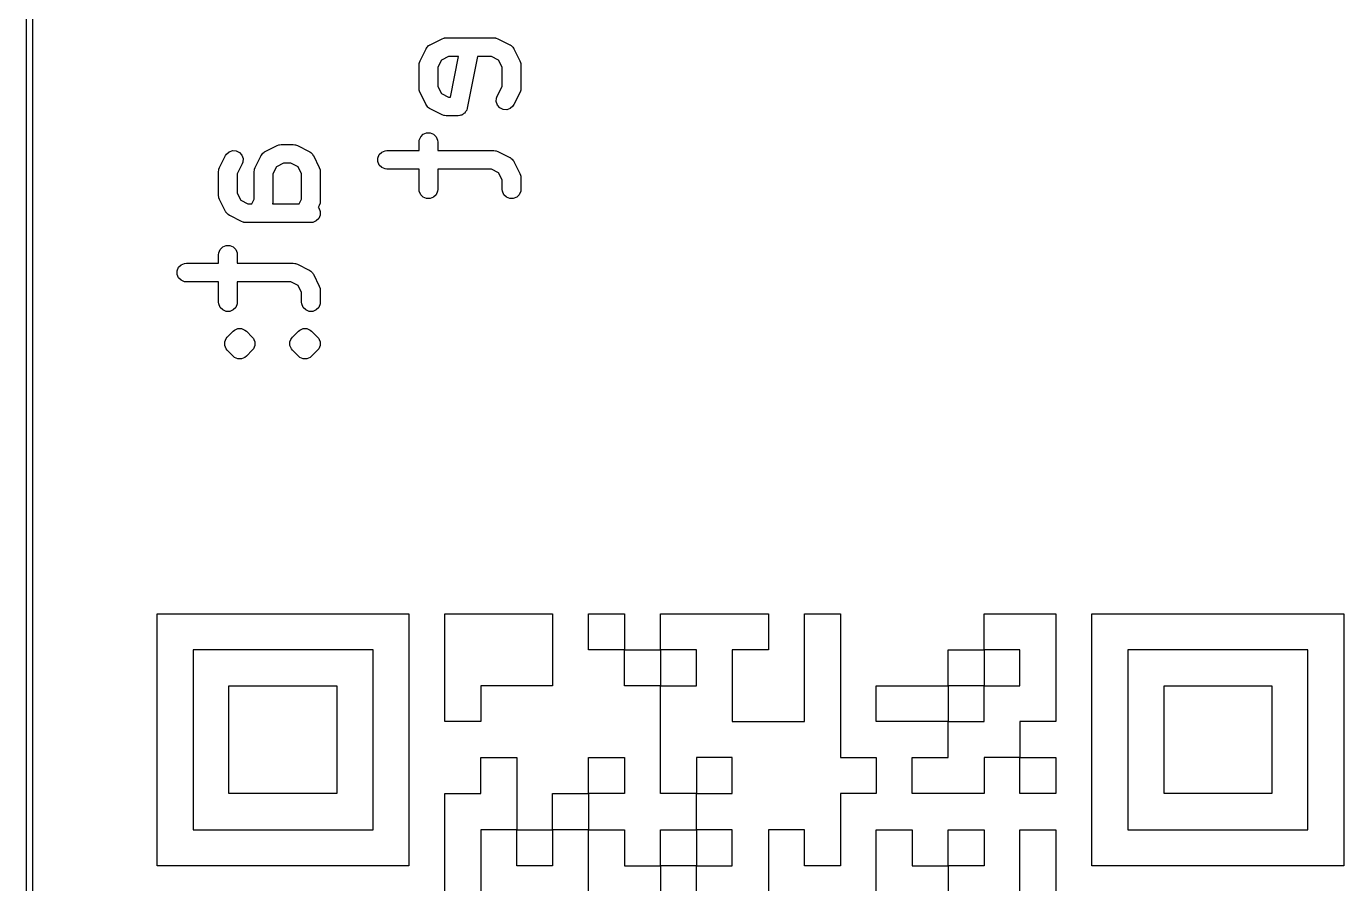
# Model space of a CAD drawing. Header units: inches. Extents: x 0.47 to 2.28, y -2.25 to -0.47.
# Drawn here: x 0.4715 to 0.8878, y -1.6252 to -1.3543 of the extents above; entities that cross this region are included whole.
import ezdxf

# ---------------------------------------------------------------- set-up
doc = ezdxf.new("R2010")
doc.units = ezdxf.units.IN
doc.header["$MEASUREMENT"] = 0
doc.layers.add('B.Silkscreen', color=31, linetype='CONTINUOUS', true_color=0xe8b2a7)

msp = doc.modelspace()

# ---------------------------------------------------------------- linework, layer by layer
at = {"layer": 'B.Silkscreen', "linetype": 'CONTINUOUS'}
for p, q in [((0.47146, -2.08661), (0.47146, -0.62992)), ((0.47343, -0.62992), (0.47343, -2.08661)), ((0.59591, -1.36514), (0.59778, -1.36139)), ((0.59778, -1.36139), (0.59784, -1.3613)), ((0.59784, -1.3613), (0.59786, -1.36125)), ((0.59786, -1.36125), (0.59791, -1.3612)), ((0.59791, -1.3612), (0.59809, -1.36091)), ((0.59809, -1.36091), (0.59837, -1.36066)), ((0.59837, -1.36066), (0.59861, -1.36038)), ((0.59861, -1.36038), (0.59891, -1.3602)), ((0.59891, -1.3602), (0.59896, -1.36015)), ((0.59896, -1.36015), (0.59901, -1.36013)), ((0.59901, -1.36013), (0.5991, -1.36007)), ((0.5991, -1.36007), (0.60285, -1.3582)), ((0.60285, -1.3582), (0.60339, -1.35799)), ((0.60339, -1.35799), (0.6035, -1.35799)), ((0.6035, -1.35799), (0.6036, -1.35794)), ((0.6036, -1.35794), (0.60417, -1.35789)), ((0.60417, -1.35789), (0.61917, -1.35789)), ((0.61917, -1.35789), (0.61975, -1.35794)), ((0.61975, -1.35794), (0.61985, -1.35799)), ((0.61985, -1.35799), (0.61995, -1.35799)), ((0.61995, -1.35799), (0.62049, -1.3582)), ((0.62049, -1.3582), (0.62424, -1.36007)), ((0.62424, -1.36007), (0.62434, -1.36013)), ((0.62434, -1.36013), (0.62438, -1.36015)), ((0.62438, -1.36015), (0.62444, -1.3602)), ((0.62444, -1.3602), (0.62473, -1.36038)), ((0.62473, -1.36038), (0.62497, -1.36066)), ((0.62497, -1.36066), (0.62525, -1.36091)), ((0.62525, -1.36091), (0.62544, -1.3612)), ((0.62544, -1.3612), (0.62549, -1.36125)), ((0.62549, -1.36125), (0.6255, -1.3613)), ((0.6255, -1.3613), (0.62556, -1.36139)), ((0.62556, -1.36139), (0.62744, -1.36514)), ((0.5957, -1.36569), (0.59591, -1.36514)), ((0.60262, -1.36492), (0.6015, -1.36716)), ((0.60487, -1.36379), (0.60262, -1.36492)), ((0.60807, -1.36379), (0.60487, -1.36379)), ((0.6055, -1.37664), (0.60807, -1.36379)), ((0.61409, -1.36379), (0.61082, -1.38017)), ((0.61847, -1.36379), (0.61409, -1.36379)), ((0.62072, -1.36492), (0.61847, -1.36379)), ((0.62184, -1.36716), (0.62072, -1.36492)), ((0.62744, -1.36514), (0.62764, -1.36569)), ((0.5956, -1.36646), (0.59565, -1.36589)), ((0.5956, -1.37396), (0.5956, -1.36646)), ((0.59565, -1.36589), (0.59569, -1.36579)), ((0.59569, -1.36579), (0.5957, -1.36569)), ((0.6015, -1.36716), (0.6015, -1.37327)), ((0.62184, -1.37327), (0.62184, -1.36716)), ((0.62764, -1.36569), (0.62765, -1.36579)), ((0.62765, -1.36579), (0.62769, -1.36589)), ((0.62769, -1.36589), (0.62775, -1.36646)), ((0.62775, -1.36646), (0.62775, -1.37396)), ((0.6015, -1.37327), (0.60262, -1.37551)), ((0.62028, -1.37639), (0.62184, -1.37327)), ((0.59565, -1.37454), (0.5956, -1.37396)), ((0.59569, -1.37464), (0.59565, -1.37454)), ((0.5957, -1.37474), (0.59569, -1.37464)), ((0.59591, -1.37528), (0.5957, -1.37474)), ((0.59778, -1.37903), (0.59591, -1.37528)), ((0.60262, -1.37551), (0.60487, -1.37664)), ((0.60487, -1.37664), (0.6055, -1.37664)), ((0.61999, -1.37808), (0.62007, -1.37693)), ((0.62007, -1.37693), (0.62028, -1.37639)), ((0.62744, -1.37528), (0.62556, -1.37903)), ((0.62764, -1.37474), (0.62744, -1.37528)), ((0.62765, -1.37464), (0.62764, -1.37474)), ((0.62769, -1.37454), (0.62765, -1.37464)), ((0.62775, -1.37396), (0.62769, -1.37454)), ((0.59784, -1.37913), (0.59778, -1.37903)), ((0.59786, -1.37918), (0.59784, -1.37913)), ((0.59791, -1.37923), (0.59786, -1.37918)), ((0.59809, -1.37952), (0.59791, -1.37923)), ((0.59837, -1.37977), (0.59809, -1.37952)), ((0.59861, -1.38005), (0.59837, -1.37977)), ((0.59891, -1.38023), (0.59861, -1.38005)), ((0.59896, -1.38028), (0.59891, -1.38023)), ((0.59901, -1.38029), (0.59896, -1.38028)), ((0.5991, -1.38035), (0.59901, -1.38029)), ((0.60285, -1.38223), (0.5991, -1.38035)), ((0.60339, -1.38244), (0.60285, -1.38223)), ((0.60929, -1.38216), (0.60905, -1.38232)), ((0.60956, -1.38204), (0.60929, -1.38216)), ((0.60977, -1.38184), (0.60956, -1.38204)), ((0.61001, -1.38168), (0.60977, -1.38184)), ((0.61017, -1.38144), (0.61001, -1.38168)), ((0.61038, -1.38123), (0.61017, -1.38144)), ((0.61049, -1.38096), (0.61038, -1.38123)), ((0.61065, -1.38072), (0.61049, -1.38096)), ((0.61082, -1.38017), (0.61065, -1.38072)), ((0.62036, -1.37918), (0.61999, -1.37808)), ((0.62111, -1.38005), (0.62036, -1.37918)), ((0.62214, -1.38056), (0.62111, -1.38005)), ((0.62329, -1.38064), (0.62214, -1.38056)), ((0.62438, -1.38028), (0.62329, -1.38064)), ((0.62525, -1.37952), (0.62438, -1.38028)), ((0.62556, -1.37903), (0.62525, -1.37952)), ((0.6035, -1.38244), (0.60339, -1.38244)), ((0.6036, -1.38248), (0.6035, -1.38244)), ((0.60417, -1.38254), (0.6036, -1.38248)), ((0.60792, -1.38254), (0.60417, -1.38254)), ((0.6085, -1.38248), (0.60792, -1.38254)), ((0.60792, -1.38254), (0.60792, -1.38254)), ((0.60877, -1.38237), (0.6085, -1.38248)), ((0.60905, -1.38232), (0.60877, -1.38237)), ((0.5956, -1.39084), (0.59565, -1.39026)), ((0.59565, -1.39026), (0.59609, -1.3892)), ((0.59609, -1.3892), (0.59691, -1.38838)), ((0.59691, -1.38838), (0.59797, -1.38794)), ((0.59797, -1.38794), (0.59913, -1.38794)), ((0.59913, -1.38794), (0.60019, -1.38838)), ((0.60019, -1.38838), (0.601, -1.3892)), ((0.601, -1.3892), (0.60145, -1.39026)), ((0.60145, -1.39026), (0.6015, -1.39084)), ((0.5344, -1.39514), (0.53471, -1.39465)), ((0.53471, -1.39465), (0.53558, -1.3939)), ((0.53558, -1.3939), (0.53667, -1.39353)), ((0.53667, -1.39353), (0.53782, -1.39361)), ((0.53782, -1.39361), (0.53885, -1.39413)), ((0.53885, -1.39413), (0.53961, -1.395)), ((0.54577, -1.39494), (0.54596, -1.39465)), ((0.54596, -1.39465), (0.54624, -1.39441)), ((0.54624, -1.39441), (0.54648, -1.39413)), ((0.54648, -1.39413), (0.54677, -1.39395)), ((0.54677, -1.39395), (0.54683, -1.3939)), ((0.54683, -1.3939), (0.54687, -1.39388)), ((0.54687, -1.39388), (0.54697, -1.39382)), ((0.54697, -1.39382), (0.55072, -1.39195)), ((0.55072, -1.39195), (0.55126, -1.39174)), ((0.55126, -1.39174), (0.55136, -1.39173)), ((0.55136, -1.39173), (0.55146, -1.39169)), ((0.55146, -1.39169), (0.55204, -1.39163)), ((0.55204, -1.39163), (0.55579, -1.39163)), ((0.55579, -1.39163), (0.55636, -1.39169)), ((0.55636, -1.39169), (0.55646, -1.39173)), ((0.55646, -1.39173), (0.55657, -1.39174)), ((0.55657, -1.39174), (0.55711, -1.39195)), ((0.55711, -1.39195), (0.56086, -1.39382)), ((0.56086, -1.39382), (0.56095, -1.39388)), ((0.56095, -1.39388), (0.561, -1.3939)), ((0.561, -1.3939), (0.56106, -1.39395)), ((0.56106, -1.39395), (0.56135, -1.39413)), ((0.56135, -1.39413), (0.56159, -1.39441)), ((0.56159, -1.39441), (0.56187, -1.39465)), ((0.56187, -1.39465), (0.56205, -1.39494)), ((0.58297, -1.39482), (0.58379, -1.39401)), ((0.58379, -1.39401), (0.58485, -1.39357)), ((0.58485, -1.39357), (0.58543, -1.39351)), ((0.58543, -1.39351), (0.5956, -1.39351)), ((0.5956, -1.39351), (0.5956, -1.39084)), ((0.6015, -1.39084), (0.6015, -1.39351)), ((0.6015, -1.39351), (0.61917, -1.39351)), ((0.61917, -1.39351), (0.61975, -1.39357)), ((0.61975, -1.39357), (0.61985, -1.39361)), ((0.61985, -1.39361), (0.61995, -1.39361)), ((0.61995, -1.39361), (0.62049, -1.39382)), ((0.62049, -1.39382), (0.62424, -1.39569)), ((0.53232, -1.39943), (0.53252, -1.39889)), ((0.53252, -1.39889), (0.5344, -1.39514)), ((0.53968, -1.39778), (0.53812, -1.40091)), ((0.53961, -1.395), (0.53997, -1.39609)), ((0.53989, -1.39724), (0.53968, -1.39778)), ((0.53997, -1.39609), (0.53989, -1.39724)), ((0.54357, -1.39943), (0.54377, -1.39889)), ((0.54377, -1.39889), (0.54565, -1.39514)), ((0.54565, -1.39514), (0.54571, -1.39504)), ((0.54571, -1.39504), (0.54572, -1.395)), ((0.54572, -1.395), (0.54577, -1.39494)), ((0.55049, -1.39866), (0.54937, -1.40091)), ((0.55274, -1.39754), (0.55049, -1.39866)), ((0.55509, -1.39754), (0.55274, -1.39754)), ((0.55734, -1.39866), (0.55509, -1.39754)), ((0.55846, -1.40091), (0.55734, -1.39866)), ((0.56205, -1.39494), (0.5621, -1.395)), ((0.5621, -1.395), (0.56212, -1.39504)), ((0.56212, -1.39504), (0.56218, -1.39514)), ((0.56218, -1.39514), (0.56405, -1.39889)), ((0.56405, -1.39889), (0.56426, -1.39943)), ((0.58253, -1.39589), (0.58297, -1.39482)), ((0.58253, -1.39704), (0.58253, -1.39589)), ((0.58297, -1.3981), (0.58253, -1.39704)), ((0.58379, -1.39892), (0.58297, -1.3981)), ((0.62424, -1.39569), (0.62434, -1.39576)), ((0.62434, -1.39576), (0.62438, -1.39577)), ((0.62438, -1.39577), (0.62444, -1.39582)), ((0.62444, -1.39582), (0.62473, -1.396)), ((0.62473, -1.396), (0.62497, -1.39628)), ((0.62497, -1.39628), (0.62525, -1.39653)), ((0.62525, -1.39653), (0.62544, -1.39682)), ((0.62544, -1.39682), (0.62549, -1.39687)), ((0.62549, -1.39687), (0.6255, -1.39692)), ((0.6255, -1.39692), (0.62556, -1.39702)), ((0.62556, -1.39702), (0.62744, -1.40076)), ((0.53221, -1.40021), (0.53227, -1.39963)), ((0.53221, -1.40771), (0.53221, -1.40021)), ((0.53227, -1.39963), (0.53231, -1.39954)), ((0.53231, -1.39954), (0.53232, -1.39943)), ((0.53812, -1.40091), (0.53812, -1.40701)), ((0.54346, -1.40021), (0.54352, -1.39963)), ((0.54346, -1.40889), (0.54346, -1.40021)), ((0.54352, -1.39963), (0.54356, -1.39954)), ((0.54356, -1.39954), (0.54357, -1.39943)), ((0.54937, -1.40091), (0.54937, -1.40958)), ((0.55846, -1.40889), (0.55846, -1.40091)), ((0.56426, -1.39943), (0.56427, -1.39954)), ((0.56427, -1.39954), (0.56431, -1.39963)), ((0.56431, -1.39963), (0.56437, -1.40021)), ((0.56437, -1.40021), (0.56437, -1.40958)), ((0.58485, -1.39936), (0.58379, -1.39892)), ((0.58543, -1.39941), (0.58485, -1.39936)), ((0.5956, -1.39941), (0.58543, -1.39941)), ((0.5956, -1.40583), (0.5956, -1.39941)), ((0.61847, -1.39941), (0.6015, -1.39941)), ((0.6015, -1.39941), (0.6015, -1.40583)), ((0.62072, -1.40054), (0.61847, -1.39941)), ((0.62184, -1.40278), (0.62072, -1.40054)), ((0.62184, -1.40583), (0.62184, -1.40278)), ((0.62744, -1.40076), (0.62764, -1.40131)), ((0.62764, -1.40131), (0.62765, -1.40141)), ((0.62765, -1.40141), (0.62769, -1.40151)), ((0.62769, -1.40151), (0.62775, -1.40209)), ((0.62775, -1.40209), (0.62775, -1.40583)), ((0.53812, -1.40701), (0.53924, -1.40926)), ((0.59565, -1.40641), (0.5956, -1.40583)), ((0.59609, -1.40748), (0.59565, -1.40641)), ((0.60145, -1.40641), (0.601, -1.40748)), ((0.6015, -1.40583), (0.60145, -1.40641)), ((0.6219, -1.40641), (0.62184, -1.40583)), ((0.62234, -1.40748), (0.6219, -1.40641)), ((0.62769, -1.40641), (0.62725, -1.40748)), ((0.62775, -1.40583), (0.62769, -1.40641)), ((0.53227, -1.40829), (0.53221, -1.40771)), ((0.53231, -1.40838), (0.53227, -1.40829)), ((0.53232, -1.40849), (0.53231, -1.40838)), ((0.53252, -1.40903), (0.53232, -1.40849)), ((0.5344, -1.41278), (0.53252, -1.40903)), ((0.53924, -1.40926), (0.54149, -1.41038)), ((0.54149, -1.41038), (0.54271, -1.41038)), ((0.54271, -1.41038), (0.54346, -1.40889)), ((0.54927, -1.41026), (0.54926, -1.41036)), ((0.54926, -1.41036), (0.54926, -1.41038)), ((0.54926, -1.41038), (0.55771, -1.41038)), ((0.54931, -1.41016), (0.54927, -1.41026)), ((0.54937, -1.40958), (0.54931, -1.41016)), ((0.55771, -1.41038), (0.55846, -1.40889)), ((0.56405, -1.41091), (0.56373, -1.41155)), ((0.56426, -1.41036), (0.56405, -1.41091)), ((0.56427, -1.41026), (0.56426, -1.41036)), ((0.56431, -1.41016), (0.56427, -1.41026)), ((0.56437, -1.40958), (0.56431, -1.41016)), ((0.59691, -1.40829), (0.59609, -1.40748)), ((0.59797, -1.40873), (0.59691, -1.40829)), ((0.59913, -1.40873), (0.59797, -1.40873)), ((0.60019, -1.40829), (0.59913, -1.40873)), ((0.601, -1.40748), (0.60019, -1.40829)), ((0.62316, -1.40829), (0.62234, -1.40748)), ((0.62422, -1.40873), (0.62316, -1.40829)), ((0.62537, -1.40873), (0.62422, -1.40873)), ((0.62644, -1.40829), (0.62537, -1.40873)), ((0.62725, -1.40748), (0.62644, -1.40829)), ((0.53446, -1.41288), (0.5344, -1.41278)), ((0.53448, -1.41292), (0.53446, -1.41288)), ((0.53452, -1.41298), (0.53448, -1.41292)), ((0.53471, -1.41327), (0.53452, -1.41298)), ((0.53499, -1.41351), (0.53471, -1.41327)), ((0.53523, -1.41379), (0.53499, -1.41351)), ((0.53552, -1.41398), (0.53523, -1.41379)), ((0.53558, -1.41402), (0.53552, -1.41398)), ((0.53562, -1.41404), (0.53558, -1.41402)), ((0.53572, -1.4141), (0.53562, -1.41404)), ((0.53947, -1.41598), (0.53572, -1.4141)), ((0.56387, -1.41497), (0.56305, -1.41579)), ((0.56373, -1.41155), (0.56387, -1.41169)), ((0.56387, -1.41169), (0.56431, -1.41276)), ((0.56431, -1.41391), (0.56387, -1.41497)), ((0.56431, -1.41276), (0.56431, -1.41391)), ((0.54001, -1.41618), (0.53947, -1.41598)), ((0.54012, -1.41619), (0.54001, -1.41618)), ((0.54021, -1.41623), (0.54012, -1.41619)), ((0.54079, -1.41629), (0.54021, -1.41623)), ((0.56141, -1.41629), (0.54079, -1.41629)), ((0.56199, -1.41623), (0.56141, -1.41629)), ((0.56305, -1.41579), (0.56199, -1.41623)), ((0.53353, -1.424), (0.53459, -1.42356)), ((0.53459, -1.42356), (0.53574, -1.42356)), ((0.53574, -1.42356), (0.53681, -1.424)), ((0.53221, -1.42646), (0.53227, -1.42588)), ((0.53221, -1.42913), (0.53221, -1.42646)), ((0.53227, -1.42588), (0.53271, -1.42482)), ((0.53271, -1.42482), (0.53353, -1.424)), ((0.53681, -1.424), (0.53762, -1.42482)), ((0.53762, -1.42482), (0.53806, -1.42588)), ((0.53806, -1.42588), (0.53812, -1.42646)), ((0.53812, -1.42646), (0.53812, -1.42913)), ((0.51915, -1.43151), (0.51959, -1.43044)), ((0.51915, -1.43266), (0.51915, -1.43151)), ((0.51959, -1.43044), (0.5204, -1.42963)), ((0.5204, -1.42963), (0.52147, -1.42919)), ((0.52147, -1.42919), (0.52204, -1.42913)), ((0.52204, -1.42913), (0.53221, -1.42913)), ((0.53812, -1.42913), (0.55579, -1.42913)), ((0.55579, -1.42913), (0.55636, -1.42919)), ((0.55636, -1.42919), (0.55646, -1.42923)), ((0.55646, -1.42923), (0.55657, -1.42923)), ((0.55657, -1.42923), (0.55711, -1.42944)), ((0.55711, -1.42944), (0.56086, -1.43132)), ((0.56086, -1.43132), (0.56095, -1.43138)), ((0.56095, -1.43138), (0.561, -1.43139)), ((0.561, -1.43139), (0.56106, -1.43144)), ((0.56106, -1.43144), (0.56135, -1.43162)), ((0.56135, -1.43162), (0.56159, -1.4319)), ((0.56159, -1.4319), (0.56187, -1.43215)), ((0.56187, -1.43215), (0.56205, -1.43244)), ((0.51959, -1.43372), (0.51915, -1.43266)), ((0.5204, -1.43454), (0.51959, -1.43372)), ((0.52147, -1.43498), (0.5204, -1.43454)), ((0.52204, -1.43503), (0.52147, -1.43498)), ((0.53221, -1.43503), (0.52204, -1.43503)), ((0.53221, -1.44146), (0.53221, -1.43503)), ((0.55509, -1.43503), (0.53812, -1.43503)), ((0.53812, -1.43503), (0.53812, -1.44146)), ((0.55734, -1.43616), (0.55509, -1.43503)), ((0.55846, -1.4384), (0.55734, -1.43616)), ((0.56205, -1.43244), (0.5621, -1.43249)), ((0.5621, -1.43249), (0.56212, -1.43254)), ((0.56212, -1.43254), (0.56218, -1.43264)), ((0.56218, -1.43264), (0.56405, -1.43639)), ((0.55846, -1.44146), (0.55846, -1.4384)), ((0.56405, -1.43639), (0.56426, -1.43693)), ((0.56426, -1.43693), (0.56427, -1.43703)), ((0.56427, -1.43703), (0.56431, -1.43713)), ((0.56431, -1.43713), (0.56437, -1.43771)), ((0.56437, -1.43771), (0.56437, -1.44146)), ((0.53227, -1.44203), (0.53221, -1.44146)), ((0.53271, -1.4431), (0.53227, -1.44203)), ((0.53353, -1.44391), (0.53271, -1.4431)), ((0.53459, -1.44435), (0.53353, -1.44391)), ((0.53574, -1.44435), (0.53459, -1.44435)), ((0.53681, -1.44391), (0.53574, -1.44435)), ((0.53762, -1.4431), (0.53681, -1.44391)), ((0.53806, -1.44203), (0.53762, -1.4431)), ((0.53812, -1.44146), (0.53806, -1.44203)), ((0.55852, -1.44203), (0.55846, -1.44146)), ((0.55896, -1.4431), (0.55852, -1.44203)), ((0.55977, -1.44391), (0.55896, -1.4431)), ((0.56084, -1.44435), (0.55977, -1.44391)), ((0.56199, -1.44435), (0.56084, -1.44435)), ((0.56305, -1.44391), (0.56199, -1.44435)), ((0.56387, -1.4431), (0.56305, -1.44391)), ((0.56431, -1.44203), (0.56387, -1.4431)), ((0.56437, -1.44146), (0.56431, -1.44203)), ((0.53414, -1.454), (0.53459, -1.45294)), ((0.53459, -1.45294), (0.53495, -1.45249)), ((0.53495, -1.45249), (0.53683, -1.45062)), ((0.53683, -1.45062), (0.53727, -1.45025)), ((0.53727, -1.45025), (0.53834, -1.44981)), ((0.53834, -1.44981), (0.53949, -1.44981)), ((0.53949, -1.44981), (0.54056, -1.45025)), ((0.54056, -1.45025), (0.541, -1.45062)), ((0.541, -1.45062), (0.54288, -1.45249)), ((0.54288, -1.45249), (0.54325, -1.45294)), ((0.54325, -1.45294), (0.54339, -1.45328)), ((0.55507, -1.45328), (0.55521, -1.45294)), ((0.55521, -1.45294), (0.55557, -1.45249)), ((0.55521, -1.45294), (0.55521, -1.45294)), ((0.55557, -1.45249), (0.55745, -1.45062)), ((0.55745, -1.45062), (0.5579, -1.45025)), ((0.5579, -1.45025), (0.55896, -1.44981)), ((0.55896, -1.44981), (0.56011, -1.44981)), ((0.56011, -1.44981), (0.56118, -1.45025)), ((0.56118, -1.45025), (0.56118, -1.45025)), ((0.56118, -1.45025), (0.56163, -1.45062)), ((0.56163, -1.45062), (0.5635, -1.45249)), ((0.5635, -1.45249), (0.56387, -1.45294)), ((0.56387, -1.45294), (0.56401, -1.45328)), ((0.53414, -1.45516), (0.53414, -1.454)), ((0.53459, -1.45622), (0.53414, -1.45516)), ((0.53495, -1.45667), (0.53459, -1.45622)), ((0.53683, -1.45854), (0.53495, -1.45667)), ((0.54288, -1.45667), (0.541, -1.45854)), ((0.54325, -1.45622), (0.54288, -1.45667)), ((0.54369, -1.45516), (0.54325, -1.45622)), ((0.54339, -1.45328), (0.54369, -1.454)), ((0.54369, -1.454), (0.54369, -1.45516)), ((0.55477, -1.454), (0.55507, -1.45328)), ((0.55477, -1.45516), (0.55477, -1.454)), ((0.55521, -1.45622), (0.55477, -1.45516)), ((0.55557, -1.45667), (0.55521, -1.45622)), ((0.55521, -1.45622), (0.55521, -1.45622)), ((0.55745, -1.45854), (0.55557, -1.45667)), ((0.5635, -1.45667), (0.56163, -1.45854)), ((0.56387, -1.45622), (0.5635, -1.45667)), ((0.56431, -1.45516), (0.56387, -1.45622)), ((0.56401, -1.45328), (0.56431, -1.454)), ((0.56431, -1.454), (0.56431, -1.45516)), ((0.53727, -1.45891), (0.53683, -1.45854)), ((0.53834, -1.45935), (0.53727, -1.45891)), ((0.53949, -1.45935), (0.53834, -1.45935)), ((0.53834, -1.45935), (0.53834, -1.45935)), ((0.54056, -1.45891), (0.53949, -1.45935)), ((0.541, -1.45854), (0.54056, -1.45891)), ((0.5579, -1.45891), (0.55745, -1.45854)), ((0.55896, -1.45935), (0.5579, -1.45891)), ((0.56011, -1.45935), (0.55896, -1.45935)), ((0.56118, -1.45891), (0.56011, -1.45935)), ((0.56011, -1.45935), (0.56011, -1.45935)), ((0.56163, -1.45854), (0.56118, -1.45891)), ((0.5128, -1.6082), (0.5128, -1.53997)), ((0.5128, -1.53997), (0.59238, -1.53997)), ((0.59238, -1.53997), (0.59238, -1.61955)), ((0.60373, -1.57403), (0.60373, -1.53997)), ((0.60373, -1.53997), (0.6378, -1.53997)), ((0.6378, -1.53997), (0.6378, -1.56268)), ((0.64915, -1.55132), (0.64915, -1.53997)), ((0.64915, -1.53997), (0.6605, -1.53997)), ((0.6605, -1.53997), (0.6605, -1.55132)), ((0.67186, -1.55132), (0.67186, -1.53997)), ((0.67186, -1.53997), (0.70602, -1.53997)), ((0.70602, -1.53997), (0.70602, -1.55132)), ((0.71738, -1.57403), (0.71738, -1.53997)), ((0.71738, -1.53997), (0.72873, -1.53997)), ((0.72873, -1.53997), (0.72873, -1.58538)), ((0.77415, -1.55132), (0.77415, -1.53997)), ((0.77415, -1.53997), (0.79686, -1.53997)), ((0.79686, -1.53997), (0.79686, -1.57403)), ((0.80821, -1.6082), (0.80821, -1.53997)), ((0.80821, -1.53997), (0.8878, -1.53997)), ((0.8878, -1.53997), (0.8878, -1.61955)), ((0.58102, -1.55132), (0.52415, -1.55132)), ((0.52415, -1.55132), (0.52415, -1.6082)), ((0.58102, -1.6082), (0.58102, -1.55132)), ((0.6605, -1.55132), (0.64915, -1.55132)), ((0.6605, -1.56268), (0.6605, -1.55132)), ((0.6605, -1.55132), (0.67186, -1.55132)), ((0.68321, -1.55132), (0.67186, -1.55132)), ((0.67186, -1.55132), (0.67186, -1.56268)), ((0.68321, -1.56268), (0.68321, -1.55132)), ((0.70602, -1.55132), (0.69457, -1.55132)), ((0.69457, -1.55132), (0.69457, -1.57403)), ((0.7628, -1.56268), (0.7628, -1.55132)), ((0.7628, -1.55132), (0.77415, -1.55132)), ((0.7855, -1.55132), (0.77415, -1.55132)), ((0.77415, -1.55132), (0.77415, -1.56268)), ((0.7855, -1.56268), (0.7855, -1.55132)), ((0.87644, -1.55132), (0.81957, -1.55132)), ((0.81957, -1.55132), (0.81957, -1.6082)), ((0.87644, -1.6082), (0.87644, -1.55132)), ((0.5355, -1.59674), (0.5355, -1.56268)), ((0.5355, -1.56268), (0.56957, -1.56268)), ((0.56957, -1.56268), (0.56957, -1.59674)), ((0.6378, -1.56268), (0.61509, -1.56268)), ((0.61509, -1.56268), (0.61509, -1.57403)), ((0.67186, -1.56268), (0.6605, -1.56268)), ((0.67186, -1.59674), (0.67186, -1.56268)), ((0.67186, -1.56268), (0.68321, -1.56268)), ((0.74009, -1.57403), (0.74009, -1.56268)), ((0.74009, -1.56268), (0.7628, -1.56268)), ((0.7628, -1.56268), (0.7628, -1.57403)), ((0.77415, -1.56268), (0.7628, -1.56268)), ((0.77415, -1.57403), (0.77415, -1.56268)), ((0.77415, -1.56268), (0.7855, -1.56268)), ((0.83102, -1.59674), (0.83102, -1.56268)), ((0.83102, -1.56268), (0.86509, -1.56268)), ((0.86509, -1.56268), (0.86509, -1.59674)), ((0.61509, -1.57403), (0.60373, -1.57403)), ((0.69457, -1.57403), (0.71738, -1.57403)), ((0.7628, -1.57403), (0.74009, -1.57403)), ((0.7628, -1.58538), (0.7628, -1.57403)), ((0.7628, -1.57403), (0.77415, -1.57403)), ((0.79686, -1.57403), (0.7855, -1.57403)), ((0.7855, -1.57403), (0.7855, -1.58538)), ((0.61509, -1.59674), (0.61509, -1.58538)), ((0.61509, -1.58538), (0.62644, -1.58538)), ((0.62644, -1.58538), (0.62644, -1.6082)), ((0.64915, -1.59674), (0.64915, -1.58538)), ((0.64915, -1.58538), (0.6605, -1.58538)), ((0.6605, -1.58538), (0.6605, -1.59674)), ((0.69457, -1.58538), (0.68321, -1.58538)), ((0.68321, -1.58538), (0.68321, -1.59674)), ((0.69457, -1.59674), (0.69457, -1.58538)), ((0.72873, -1.58538), (0.74009, -1.58538)), ((0.74009, -1.58538), (0.74009, -1.59674)), ((0.75144, -1.59674), (0.75144, -1.58538)), ((0.75144, -1.58538), (0.7628, -1.58538)), ((0.7855, -1.58538), (0.77415, -1.58538)), ((0.77415, -1.58538), (0.77415, -1.59674)), ((0.7855, -1.59674), (0.7855, -1.58538)), ((0.7855, -1.58538), (0.79686, -1.58538)), ((0.79686, -1.58538), (0.79686, -1.59674)), ((0.56957, -1.59674), (0.5355, -1.59674)), ((0.60373, -1.64226), (0.60373, -1.59674)), ((0.60373, -1.59674), (0.61509, -1.59674)), ((0.6378, -1.6082), (0.6378, -1.59674)), ((0.6378, -1.59674), (0.64915, -1.59674)), ((0.64915, -1.59674), (0.64915, -1.6082)), ((0.6605, -1.59674), (0.64915, -1.59674)), ((0.68321, -1.59674), (0.67186, -1.59674)), ((0.68321, -1.6082), (0.68321, -1.59674)), ((0.68321, -1.59674), (0.69457, -1.59674)), ((0.74009, -1.59674), (0.72873, -1.59674)), ((0.72873, -1.59674), (0.72873, -1.61955)), ((0.77415, -1.59674), (0.75144, -1.59674)), ((0.79686, -1.59674), (0.7855, -1.59674)), ((0.86509, -1.59674), (0.83102, -1.59674)), ((0.5128, -1.61955), (0.5128, -1.6082)), ((0.52415, -1.6082), (0.58102, -1.6082)), ((0.62644, -1.6082), (0.61509, -1.6082)), ((0.61509, -1.6082), (0.61509, -1.63091)), ((0.62644, -1.61955), (0.62644, -1.6082)), ((0.62644, -1.6082), (0.6378, -1.6082)), ((0.6378, -1.6082), (0.6378, -1.61955)), ((0.64915, -1.6082), (0.6378, -1.6082)), ((0.64915, -1.63091), (0.64915, -1.6082)), ((0.64915, -1.6082), (0.6605, -1.6082)), ((0.6605, -1.6082), (0.6605, -1.61955)), ((0.67186, -1.61955), (0.67186, -1.6082)), ((0.67186, -1.6082), (0.68321, -1.6082)), ((0.69457, -1.6082), (0.68321, -1.6082)), ((0.68321, -1.6082), (0.68321, -1.61955)), ((0.69457, -1.61955), (0.69457, -1.6082)), ((0.71738, -1.6082), (0.70602, -1.6082)), ((0.70602, -1.6082), (0.70602, -1.63091)), ((0.71738, -1.61955), (0.71738, -1.6082)), ((0.74009, -1.63091), (0.74009, -1.6082)), ((0.74009, -1.6082), (0.75144, -1.6082)), ((0.75144, -1.6082), (0.75144, -1.61955)), ((0.7628, -1.61955), (0.7628, -1.6082)), ((0.7628, -1.6082), (0.77415, -1.6082)), ((0.77415, -1.6082), (0.77415, -1.61955)), ((0.7855, -1.63091), (0.7855, -1.6082)), ((0.7855, -1.6082), (0.79686, -1.6082)), ((0.79686, -1.6082), (0.79686, -1.63091)), ((0.80821, -1.61955), (0.80821, -1.6082)), ((0.81957, -1.6082), (0.87644, -1.6082)), ((0.59238, -1.61955), (0.5128, -1.61955)), ((0.6378, -1.61955), (0.62644, -1.61955)), ((0.6605, -1.61955), (0.67186, -1.61955)), ((0.67186, -1.61955), (0.67186, -1.64226)), ((0.68321, -1.61955), (0.67186, -1.61955)), ((0.68321, -1.63091), (0.68321, -1.61955)), ((0.68321, -1.61955), (0.69457, -1.61955)), ((0.72873, -1.61955), (0.71738, -1.61955)), ((0.75144, -1.61955), (0.7628, -1.61955)), ((0.7628, -1.61955), (0.7628, -1.63091)), ((0.77415, -1.61955), (0.7628, -1.61955)), ((0.8878, -1.61955), (0.80821, -1.61955))]:
    msp.add_line(p, q, dxfattribs=at)

doc.saveas('drawing.dxf')
